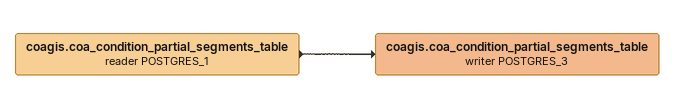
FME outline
coagis.coa_condition_partial_segments_table (reader POSTGRES_1)
    -> coagis.coa_condition_partial_segments_table (writer POSTGRES_3)
coagis.coa_condition_partial_segments_table (writer POSTGRES_3)
